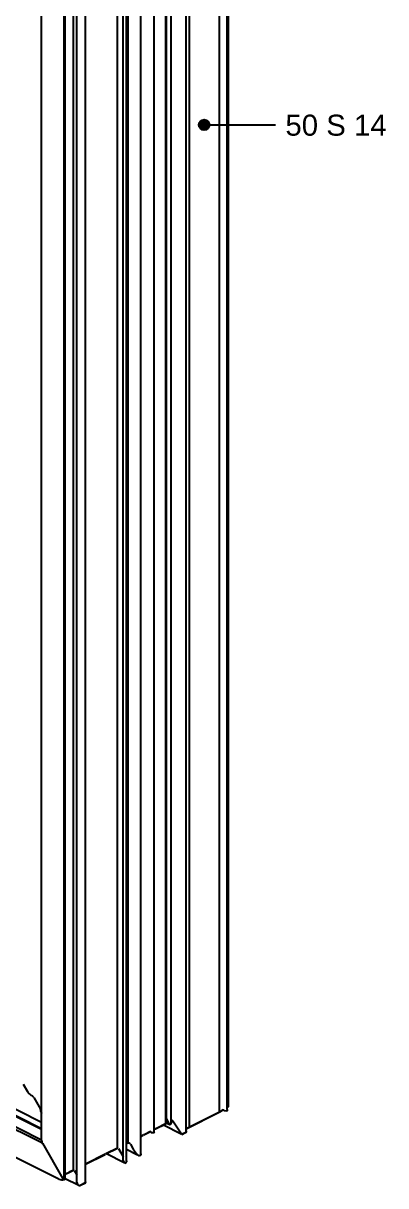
# Model space of a CAD drawing. Header units: millimetres. Extents: x 221 to 2771, y 196 to 840.
# Drawn here: x 2487.5 to 2522, y 603.2 to 713.6 of the extents above; entities that cross this region are included whole.
import ezdxf

# ---------------------------------------------------------------- set-up
doc = ezdxf.new("R2010")
doc.units = ezdxf.units.MM
doc.layers.add('yazı_numara_k', color=21, linetype='Continuous')
doc.styles.get("Standard").update_dxf_attribs({"font": 'arial.ttf'})

# ---------------------------------------------------------------- blocks, each defined once
blk = doc.blocks.new('50S14 - STT.F1C')
at = {"color": 251, "linetype": 'Continuous'}
for p, q in [((1754.95, 2086.89), (1754.95, 2205.55)), ((1755.67, 2087.15), (1755.67, 2205.97)), ((1755.82, 2087.4), (1755.82, 2206.06)), ((1750.36, 2085.93), (1750.36, 2202.83)), ((1751.78, 2085.06), (1751.78, 2203.71)), ((1752.11, 2085.47), (1752.11, 2203.65)), ((1748.73, 2084.99), (1748.73, 2202.02)), ((1749.85, 2085.82), (1749.85, 2202.58)), ((1749.91, 2086.28), (1749.91, 2202.61)), ((1745.77, 2082.31), (1745.77, 2200.68)), ((1746.11, 2082.22), (1746.11, 2200.88)), ((1746.25, 2083.98), (1746.25, 2200.77)), ((1747.47, 2082.85), (1747.47, 2201.56)), ((1745.26, 2083.48), (1745.26, 2200.28)), ((1741.39, 2080.22), (1741.39, 2198.48)), ((1742.21, 2080.22), (1742.21, 2198.75)), ((1740.17, 2080.49), (1740.17, 2197.79)), ((1740.26, 2080.55), (1740.26, 2197.83)), ((1741.06, 2081.39), (1741.06, 2198.18)), ((1738.01, 2084.24), (1738.01, 2196.21)), ((1738.01, 2085.92), (1618.82, 2145.51)), ((1738.1, 2083.93), (1617.05, 2144.45)), ((1738.01, 2084.24), (1617.28, 2144.6)), ((1738.01, 2085.23), (1618.25, 2145.11)), ((1738.01, 2085.32), (1618.34, 2145.15)), ((1739.66, 2080.53), (1615.15, 2142.74)), ((1736.28, 2089.56), (1736.69, 2088.85)), ((1737.03, 2088.49), (1737.17, 2088.4)), ((1737.29, 2088.28), (1737.92, 2087.19)), ((1754.95, 2086.89), (1751.78, 2085.31)), ((1751.78, 2085.31), (1754.93, 2086.88)), ((1755.31, 2087.12), (1754.95, 2086.89)), ((1755.31, 2087.12), (1755.36, 2087.09)), ((1755.36, 2087.09), (1755.37, 2087.08)), ((1755.4, 2087.05), (1755.64, 2087.03)), ((1755.67, 2087.47), (1755.76, 2087.4)), ((1755.68, 2087.15), (1755.67, 2087.15)), ((1755.68, 2087.46), (1755.69, 2087.46)), ((1755.68, 2087.46), (1755.69, 2087.45)), ((1755.82, 2087.4), (1755.8, 2087.39)), ((1748.86, 2085.31), (1749.83, 2085.79)), ((1749.86, 2085.81), (1748.88, 2085.32)), ((1749.85, 2086.43), (1749.91, 2086.4)), ((1749.85, 2086.31), (1749.91, 2086.27)), ((1749.85, 2086), (1749.87, 2085.84)), ((1749.86, 2085.9), (1750.14, 2085.76)), ((1749.9, 2086.52), (1749.91, 2086.51)), ((1749.92, 2086.25), (1750.13, 2085.78)), ((1750.24, 2085.72), (1750.35, 2085.92)), ((1750.38, 2085.93), (1750.27, 2085.73)), ((1750.47, 2086.09), (1750.36, 2086.04)), ((1750.36, 2086.03), (1750.47, 2086.09)), ((1750.36, 2085.99), (1750.37, 2085.97)), ((1750.51, 2086.06), (1751.32, 2084.82)), ((1747.7, 2084.71), (1747.47, 2084.59)), ((1747.47, 2084.59), (1747.68, 2084.69)), ((1747.68, 2084.77), (1747.75, 2084.73)), ((1747.7, 2084.76), (1747.7, 2084.71)), ((1747.75, 2084.73), (1748.37, 2085.04)), ((1748.37, 2085.04), (1747.77, 2084.74)), ((1748.37, 2085.04), (1748.42, 2085.01)), ((1748.42, 2085.01), (1748.42, 2085)), ((1748.46, 2084.97), (1748.7, 2084.95)), ((1748.73, 2085.38), (1748.74, 2085.38)), ((1748.73, 2085.38), (1748.75, 2085.37)), ((1748.73, 2085.38), (1748.82, 2085.32)), ((1749.61, 2085.68), (1751.31, 2084.83)), ((1751.38, 2084.78), (1751.73, 2084.96)), ((1751.75, 2084.97), (1751.4, 2084.79)), ((1738.1, 2083.93), (1740.06, 2080.55)), ((1746.25, 2083.98), (1746.11, 2083.91)), ((1746.11, 2083.91), (1746.25, 2083.98)), ((1746.47, 2083.84), (1746.75, 2083.36)), ((1744.08, 2082.9), (1742.21, 2081.96)), ((1742.21, 2081.96), (1744.06, 2082.88)), ((1744.06, 2082.96), (1744.13, 2082.92)), ((1744.08, 2082.95), (1744.08, 2082.9)), ((1744.13, 2082.92), (1745.26, 2083.48)), ((1745.26, 2083.48), (1744.15, 2082.93)), ((1744.19, 2082.95), (1745.87, 2082.11)), ((1745.33, 2083.44), (1745.69, 2082.83)), ((1745.7, 2082.8), (1745.77, 2082.63)), ((1746.11, 2083.36), (1747.16, 2082.83)), ((1746.81, 2083.27), (1747.14, 2082.85)), ((1747.34, 2082.76), (1747.46, 2082.82)), ((1747.48, 2082.83), (1747.36, 2082.77)), ((1747.47, 2082.92), (1747.48, 2082.91)), ((1740.62, 2081.16), (1741.06, 2081.39)), ((1741.06, 2081.39), (1740.64, 2081.18)), ((1741.13, 2081.34), (1741.39, 2080.9)), ((1745.78, 2082.26), (1745.87, 2082.1)), ((1745.94, 2082.06), (1746.06, 2082.12)), ((1746.08, 2082.13), (1745.96, 2082.07)), ((1746.11, 2082.33), (1746.11, 2082.33)), ((1740.17, 2080.49), (1740.25, 2080.53)), ((1740.27, 2080.54), (1740.19, 2080.5)), ((1740.58, 2081.14), (1740.26, 2080.99)), ((1740.26, 2080.99), (1740.55, 2081.13)), ((1740.26, 2080.63), (1740.27, 2080.61)), ((1740.28, 2080.6), (1741.49, 2079.99)), ((1740.55, 2081.21), (1740.62, 2081.16)), ((1740.58, 2081.19), (1740.58, 2081.14)), ((1742.21, 2080.29), (1742.22, 2080.28)), ((1741.66, 2079.92), (1742.19, 2080.19)), ((1742.22, 2080.2), (1741.69, 2079.93))]:
    blk.add_line(p, q, dxfattribs=at)
blk.add_arc((1739.98, 2081.29), 0.826, 246.6706, 283.039, dxfattribs=at)
for centre, major_axis, ratio, start_param, end_param in [((1737.03, 2089.02), (0.356, -0.576), 0.558745, 4.66205, 5.447448), ((1737.17, 2088.22), (0.119, -0.192), 0.558745, 1.520457, 2.305855), ((1737.8, 2087.13), (-0.126, 0.225), 0.491136, 3.569015, 4.68975), ((1738.28, 2086.76), (-0.237, 0.384), 0.558745, 0.735059, 1.253426), ((1755.34, 2087.08), (0.0237, -0.0384), 0.558745, 1.520457, 3.091253), ((1755.39, 2087.09), (0.0237, -0.0384), 0.558745, 4.66205, 5.88378), ((1755.61, 2087.11), (0.0475, -0.0768), 0.558745, 5.88378, 6.485526), ((1755.64, 2087.12), (0.0475, -0.0768), 0.558745, 5.980166, 7.886123), ((1755.77, 2087.45), (-0.0356, 0.0576), 0.558745, 2.131322, 3.091253), ((1749.8, 2085.85), (-0.0356, 0.0576), 0.558745, 3.091253, 3.876651), ((1749.95, 2086.28), (-0.142, 0.23), 0.558745, 5.709247, 5.984185), ((1749.82, 2085.86), (-0.0356, 0.0576), 0.558745, 3.091253, 4.051184), ((1749.96, 2086.25), (-0.0356, 0.0576), 0.558745, 0.735059, 1.345924), ((1750.19, 2085.79), (-0.0475, 0.0768), 0.558745, 1.345924, 3.440319), ((1750.32, 2085.95), (0.0237, -0.0384), 0.558745, 0.298726, 0.735059), ((1750.39, 2086), (0.0237, -0.0384), 0.558745, 3.091253, 3.443276), ((1750.39, 2086), (0.0237, -0.0384), 0.558745, 4.310027, 4.66205), ((1750.35, 2085.96), (0.0237, -0.0384), 0.558745, 0.298726, 1.520457), ((1750.49, 2086.05), (0.0237, -0.0384), 0.558745, 1.607723, 3.091253), ((1748.39, 2085), (0.0237, -0.0384), 0.558745, 1.520457, 3.091253), ((1748.45, 2085.01), (0.0237, -0.0384), 0.558745, 4.66205, 5.88378), ((1748.67, 2085.03), (0.0475, -0.0768), 0.558745, 5.88378, 7.018244), ((1748.69, 2085.04), (0.0475, -0.0768), 0.558745, 5.980166, 7.886123), ((1748.82, 2085.37), (-0.0356, 0.0576), 0.558745, 2.131322, 3.091253), ((1750.21, 2085.8), (-0.0475, 0.0768), 0.558745, 2.838573, 3.440319), ((1751.35, 2084.84), (0.0356, -0.0576), 0.558745, 4.749316, 6.232846), ((1751.62, 2085.15), (0.119, -0.192), 0.558745, 6.232846, 7.018244), ((1751.64, 2085.16), (0.119, -0.192), 0.558745, 6.232846, 7.55655), ((1738.33, 2084.04), (-0.237, 0.384), 0.558745, 0.735059, 1.520457), ((1746.36, 2083.78), (0.119, -0.192), 0.558745, 1.520457, 3.091253), ((1745.29, 2083.43), (0.0356, -0.0576), 0.558745, 1.520457, 3.091253), ((1745.63, 2082.8), (-0.0593, 0.096), 0.558745, 4.40025, 4.66205), ((1746.96, 2083.47), (0.226, -0.365), 0.558745, 4.66205, 4.923849), ((1747.22, 2082.96), (0.119, -0.192), 0.558745, 4.923849, 6.232846), ((1747.42, 2082.88), (0.0356, -0.0576), 0.558745, 6.232846, 7.018244), ((1747.44, 2082.89), (0.0356, -0.0576), 0.558745, 6.232846, 7.803642), ((1741.1, 2081.33), (0.0356, -0.0576), 0.558745, 1.520457, 3.091253), ((1745.82, 2082.28), (-0.0356, 0.0576), 0.558745, 0.735059, 1.520457), ((1745.91, 2082.12), (0.0356, -0.0576), 0.558745, 4.66205, 6.232846), ((1745.95, 2082.32), (0.119, -0.192), 0.558745, 6.232846, 7.018244), ((1745.97, 2082.33), (0.119, -0.192), 0.558745, 6.232846, 7.541843), ((1740.11, 2080.58), (0.0593, -0.096), 0.558745, 4.66205, 6.232846), ((1740.21, 2080.58), (0.0356, -0.0576), 0.558745, 6.232846, 7.018244), ((1740.24, 2080.59), (0.0356, -0.0576), 0.558745, 6.232846, 7.803642), ((1742.18, 2080.26), (0.0356, -0.0576), 0.558745, 6.232846, 7.803642), ((1741.55, 2080.12), (-0.119, 0.192), 0.558745, 0.735059, 3.091253), ((1742.16, 2080.25), (0.0356, -0.0576), 0.558745, 6.232846, 7.018244)]:
    blk.add_ellipse(centre, major_axis=major_axis, ratio=ratio, start_param=start_param, end_param=end_param, dxfattribs=at)
blk = doc.blocks.new('yuvarlakk')
at = {"layer": 'yazı_numara_k'}
blk.add_hatch(color=21, dxfattribs=at).paths.add_polyline_path([(-159.09, 172.8, -1), (-160.09, 172.8, -1)])
at = {"layer": 'yazı_numara_k', "color": 21}
blk.add_circle((-159.59, 172.8), 0.5, dxfattribs=at)

msp = doc.modelspace()

# ---------------------------------------------------------------- linework, layer by layer
at = {"layer": 'yazı_numara_k', "color": 21}
msp.add_line((2504.703, 703.955), (2511.493, 703.955), dxfattribs=at)

# ---------------------------------------------------------------- block references
msp.add_blockref('50S14 - STT.F1C', (751.224, -1476.703))
at = {"rotation": 179.999999999995}
msp.add_blockref('yuvarlakk', (2345.118, 876.756), dxfattribs=at)

# ---------------------------------------------------------------- texts
at = {"layer": 'yazı_numara_k', "color": 21, "insert": (2512.442, 702.903), "char_height": 2, "attachment_point": 7}
msp.add_mtext('{\\fArial|b0|i0|c162|p34;50 S 14}', dxfattribs=at)

doc.saveas('drawing.dxf')
